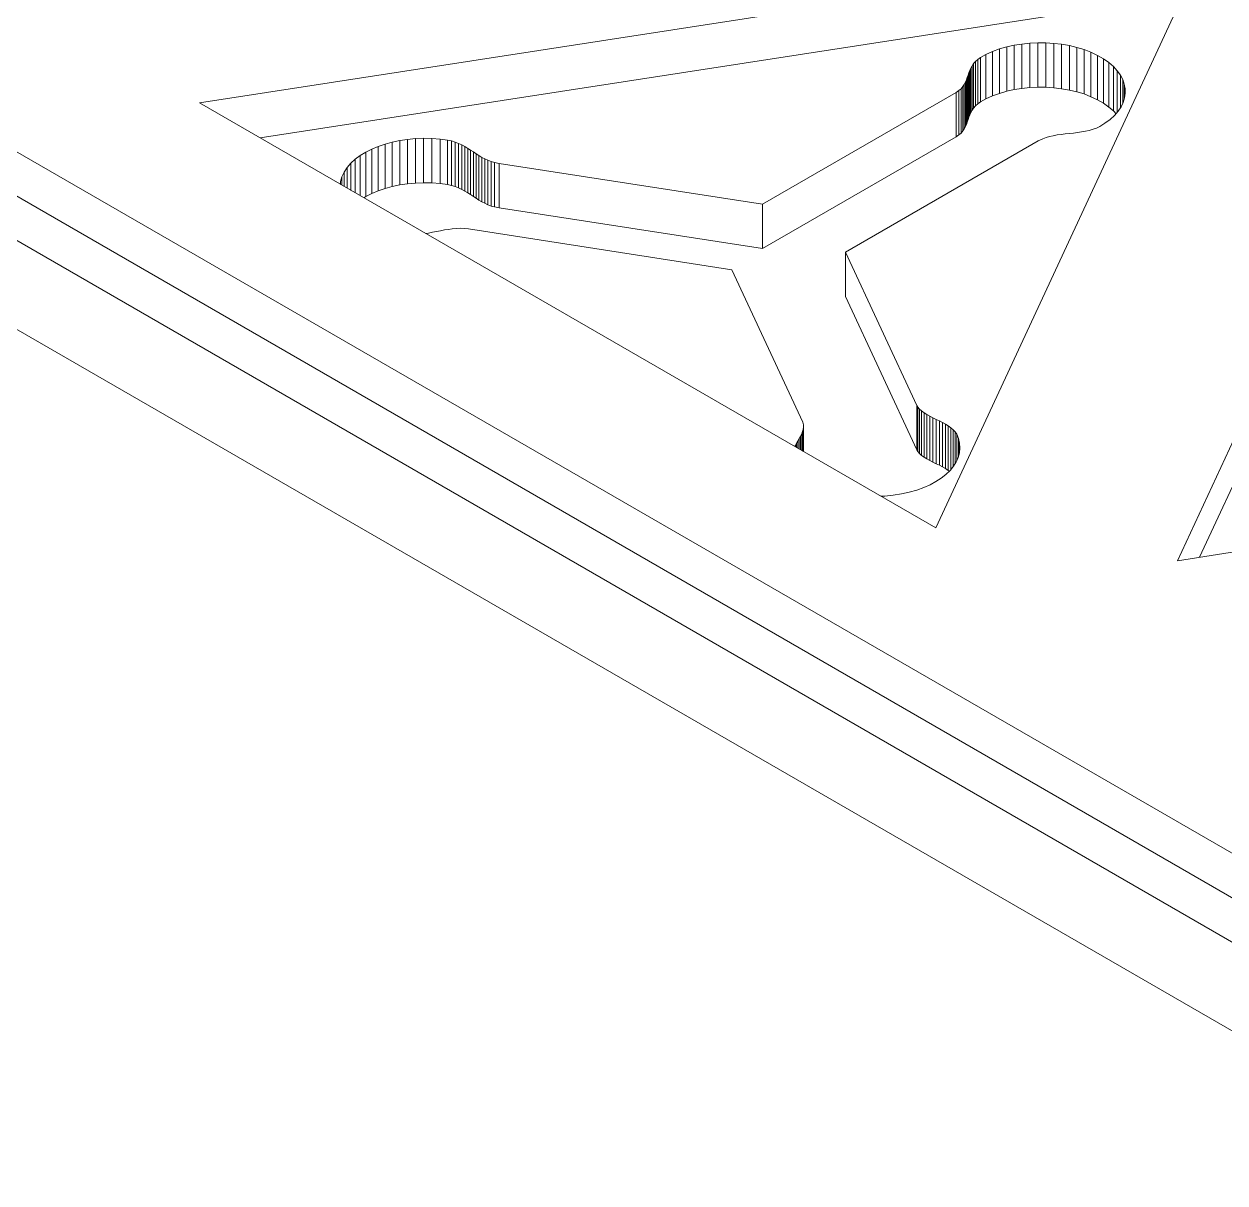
# Model space of a CAD drawing. Header units: inches. Extents: x 2.5 to 18.9, y 2.6 to 12.3.
# Drawn here: x 5.254 to 6.634, y 4.781 to 6.113 of the extents above; entities that cross this region are included whole.
import ezdxf

# ---------------------------------------------------------------- set-up
doc = ezdxf.new("R2010")
doc.units = ezdxf.units.IN
doc.header["$MEASUREMENT"] = 0

# ---------------------------------------------------------------- blocks, each defined once
blk = doc.blocks.new('A$C39963D99')
at = {"color": 0, "linetype": 'Continuous', "lineweight": 0, "extrusion": (3.33067e-16, 0.816497, 0.57735)}
for p, q in [((5.6569, -3.0619), (13.8593, -7.7975)), ((5.6569, -3.1129), (13.8593, -7.8486)), ((13.8593, -7.8486), (5.6569, -3.1129)), ((13.8593, -7.8996), (5.6569, -3.1639)), ((5.6569, -3.1639), (13.8593, -7.8996)), ((13.8593, -8.0017), (5.6569, -3.266)), ((8.5916, -4.5788), (9.7467, -4.4001)), ((9.7467, -4.4001), (9.4372, -5.067)), ((9.7148, -5.1047), (10.0242, -4.4378)), ((9.7212, -4.4551), (8.6613, -4.619)), ((10.0242, -4.4889), (9.7403, -5.1008)), ((9.5363, -4.5111), (9.5454, -4.5101)), ((9.5454, -4.5101), (9.5545, -4.5097)), ((9.5454, -4.5612), (9.5454, -4.5101)), ((9.5545, -4.5607), (9.5545, -4.5097)), ((9.5545, -4.5097), (9.5637, -4.5098)), ((9.5637, -4.5608), (9.5637, -4.5098)), ((9.5637, -4.5098), (9.5728, -4.5103)), ((9.5728, -4.5613), (9.5728, -4.5103)), ((9.5728, -4.5103), (9.5818, -4.5114)), ((9.4885, -4.5266), (9.4947, -4.5232)), ((9.4947, -4.5232), (9.5024, -4.5198)), ((9.4947, -4.5742), (9.4947, -4.5232)), ((9.5024, -4.5198), (9.5104, -4.5168)), ((9.5024, -4.5708), (9.5024, -4.5198)), ((9.5104, -4.5168), (9.5188, -4.5144)), ((9.5104, -4.5679), (9.5104, -4.5168)), ((9.5188, -4.5144), (9.5274, -4.5125)), ((9.5188, -4.5654), (9.5188, -4.5144)), ((9.5274, -4.5125), (9.5363, -4.5111)), ((9.5274, -4.5635), (9.5274, -4.5125)), ((9.5363, -4.5621), (9.5363, -4.5111)), ((9.5818, -4.5624), (9.5818, -4.5114)), ((9.5818, -4.5114), (9.5907, -4.5129)), ((9.5907, -4.564), (9.5907, -4.5129)), ((9.5907, -4.5129), (9.5993, -4.515)), ((9.5993, -4.566), (9.5993, -4.515)), ((9.5993, -4.515), (9.6076, -4.5175)), ((9.6076, -4.5685), (9.6076, -4.5175)), ((9.6076, -4.5175), (9.6155, -4.5206)), ((9.6155, -4.5716), (9.6155, -4.5206)), ((9.6155, -4.5206), (9.623, -4.5241)), ((9.623, -4.5751), (9.623, -4.5241)), ((9.623, -4.5241), (9.63, -4.5281)), ((9.4775, -4.5388), (9.4789, -4.5361)), ((9.4789, -4.5361), (9.4807, -4.5336)), ((9.4789, -4.5872), (9.4789, -4.5361)), ((9.4807, -4.5336), (9.4828, -4.5311)), ((9.4807, -4.5846), (9.4807, -4.5336)), ((9.4828, -4.5311), (9.4854, -4.5288)), ((9.4828, -4.5821), (9.4828, -4.5311)), ((9.4854, -4.5288), (9.4885, -4.5266)), ((9.4854, -4.5798), (9.4854, -4.5288)), ((9.4885, -4.5776), (9.4885, -4.5266)), ((9.63, -4.5791), (9.63, -4.5281)), ((9.63, -4.5281), (9.6361, -4.5324)), ((9.6361, -4.5835), (9.6361, -4.5324)), ((9.6361, -4.5324), (9.6414, -4.537)), ((9.6414, -4.588), (9.6414, -4.537)), ((9.6414, -4.537), (9.6458, -4.5418)), ((9.4725, -4.5523), (9.4734, -4.5496)), ((9.4734, -4.5496), (9.4744, -4.5469)), ((9.4734, -4.6007), (9.4734, -4.5496)), ((9.4744, -4.5469), (9.4753, -4.5442)), ((9.4744, -4.5979), (9.4744, -4.5469)), ((9.4753, -4.5442), (9.4763, -4.5415)), ((9.4753, -4.5952), (9.4753, -4.5442)), ((9.4763, -4.5415), (9.4775, -4.5388)), ((9.4763, -4.5925), (9.4763, -4.5415)), ((9.4775, -4.5898), (9.4775, -4.5388)), ((9.6458, -4.5894), (9.6458, -4.5418)), ((9.6458, -4.5418), (9.6493, -4.5468)), ((9.6493, -4.5844), (9.6493, -4.5468)), ((9.6493, -4.5468), (9.652, -4.5519)), ((9.4607, -4.5667), (9.4639, -4.5646)), ((9.4639, -4.5646), (9.4663, -4.5624)), ((9.4639, -4.6156), (9.4639, -4.5646)), ((9.4663, -4.5624), (9.4683, -4.56)), ((9.4663, -4.6134), (9.4663, -4.5624)), ((9.4683, -4.56), (9.47, -4.5575)), ((9.4683, -4.611), (9.4683, -4.56)), ((9.47, -4.5575), (9.4713, -4.555)), ((9.47, -4.6086), (9.47, -4.5575)), ((9.4713, -4.555), (9.4725, -4.5523)), ((9.4713, -4.606), (9.4713, -4.555)), ((9.4725, -4.6034), (9.4725, -4.5523)), ((9.5188, -4.5654), (9.5104, -4.5679)), ((9.5274, -4.5635), (9.5188, -4.5654)), ((9.5363, -4.5621), (9.5274, -4.5635)), ((9.5454, -4.5612), (9.5363, -4.5621)), ((9.5545, -4.5607), (9.5454, -4.5612)), ((9.5637, -4.5608), (9.5545, -4.5607)), ((9.5728, -4.5613), (9.5637, -4.5608)), ((9.5818, -4.5624), (9.5728, -4.5613)), ((9.5907, -4.564), (9.5818, -4.5624)), ((9.5993, -4.566), (9.5907, -4.564)), ((9.652, -4.5793), (9.652, -4.5519)), ((9.652, -4.5519), (9.6538, -4.5571)), ((9.6538, -4.574), (9.6538, -4.5571)), ((9.6538, -4.5571), (9.6548, -4.5624)), ((9.6548, -4.5684), (9.6548, -4.5624)), ((9.6548, -4.5624), (9.6549, -4.5677)), ((9.4372, -5.067), (8.5916, -4.5788)), ((9.2384, -4.6951), (9.4607, -4.5667)), ((9.4607, -4.6178), (9.4607, -4.5667)), ((9.4885, -4.5776), (9.4854, -4.5798)), ((9.4947, -4.5742), (9.4885, -4.5776)), ((9.5024, -4.5708), (9.4947, -4.5742)), ((9.5104, -4.5679), (9.5024, -4.5708)), ((9.6076, -4.5685), (9.5993, -4.566)), ((9.6155, -4.5716), (9.6076, -4.5685)), ((9.623, -4.5751), (9.6155, -4.5716)), ((9.63, -4.5791), (9.623, -4.5751)), ((9.6361, -4.5835), (9.63, -4.5791)), ((9.6526, -4.5782), (9.6501, -4.5833)), ((9.6542, -4.5729), (9.6526, -4.5782)), ((9.6549, -4.5677), (9.6542, -4.5729)), ((9.4763, -4.5925), (9.4753, -4.5952)), ((9.4775, -4.5898), (9.4763, -4.5925)), ((9.4789, -4.5872), (9.4775, -4.5898)), ((9.4807, -4.5846), (9.4789, -4.5872)), ((9.4828, -4.5821), (9.4807, -4.5846)), ((9.4854, -4.5798), (9.4828, -4.5821)), ((9.6414, -4.588), (9.6361, -4.5835)), ((9.6425, -4.5932), (9.6375, -4.5978)), ((9.6443, -4.5912), (9.6414, -4.588)), ((9.6467, -4.5883), (9.6425, -4.5932)), ((9.6501, -4.5833), (9.6467, -4.5883)), ((9.4713, -4.606), (9.47, -4.6086)), ((9.4725, -4.6034), (9.4713, -4.606)), ((9.4734, -4.6007), (9.4725, -4.6034)), ((9.4744, -4.5979), (9.4734, -4.6007)), ((9.4753, -4.5952), (9.4744, -4.5979)), ((9.6257, -4.6058), (9.6219, -4.6076)), ((9.6316, -4.6022), (9.6257, -4.6058)), ((9.6375, -4.5978), (9.6316, -4.6022)), ((8.8216, -4.6219), (8.8305, -4.6206)), ((8.8305, -4.6206), (8.8397, -4.6197)), ((8.8305, -4.6716), (8.8305, -4.6206)), ((8.8397, -4.6197), (8.8491, -4.6194)), ((8.8397, -4.6708), (8.8397, -4.6197)), ((8.8491, -4.6704), (8.8491, -4.6194)), ((8.8491, -4.6194), (8.8585, -4.6196)), ((8.8585, -4.6707), (8.8585, -4.6196)), ((8.8585, -4.6196), (8.8681, -4.6204)), ((8.8681, -4.6714), (8.8681, -4.6204)), ((8.8681, -4.6204), (8.8765, -4.6215)), ((9.4607, -4.6178), (9.2384, -4.7462)), ((9.4639, -4.6156), (9.4607, -4.6178)), ((9.4663, -4.6134), (9.4639, -4.6156)), ((9.4683, -4.611), (9.4663, -4.6134)), ((9.47, -4.6086), (9.4683, -4.611)), ((9.5602, -4.62), (9.555, -4.6225)), ((9.5639, -4.6185), (9.5602, -4.62)), ((9.568, -4.6174), (9.5639, -4.6185)), ((9.5722, -4.6164), (9.568, -4.6174)), ((9.5766, -4.6156), (9.5722, -4.6164)), ((9.5812, -4.615), (9.5766, -4.6156)), ((9.5858, -4.6144), (9.5812, -4.615)), ((9.5905, -4.6139), (9.5858, -4.6144)), ((9.5953, -4.6134), (9.5905, -4.6139)), ((9.6, -4.6128), (9.5953, -4.6134)), ((9.6046, -4.6121), (9.6, -4.6128)), ((9.6092, -4.6113), (9.6046, -4.6121)), ((9.6136, -4.6103), (9.6092, -4.6113)), ((9.6179, -4.6091), (9.6136, -4.6103)), ((9.6219, -4.6076), (9.6179, -4.6091)), ((8.7825, -4.6353), (8.7894, -4.6318)), ((8.7894, -4.6318), (8.7968, -4.6287)), ((8.7894, -4.6828), (8.7894, -4.6318)), ((8.7968, -4.6287), (8.8047, -4.626)), ((8.7968, -4.6797), (8.7968, -4.6287)), ((8.8047, -4.626), (8.813, -4.6237)), ((8.8047, -4.677), (8.8047, -4.626)), ((8.813, -4.6237), (8.8216, -4.6219)), ((8.813, -4.6747), (8.813, -4.6237)), ((8.8216, -4.6729), (8.8216, -4.6219)), ((8.8765, -4.6726), (8.8765, -4.6215)), ((8.8765, -4.6215), (8.881, -4.6225)), ((8.881, -4.6736), (8.881, -4.6225)), ((8.881, -4.6225), (8.8853, -4.6238)), ((8.8853, -4.6748), (8.8853, -4.6238)), ((8.8853, -4.6238), (8.8892, -4.6253)), ((8.8892, -4.6764), (8.8892, -4.6253)), ((8.8892, -4.6253), (8.8929, -4.6271)), ((8.8929, -4.6781), (8.8929, -4.6271)), ((8.8929, -4.6271), (8.8964, -4.6289)), ((8.8964, -4.68), (8.8964, -4.6289)), ((8.8964, -4.6289), (8.8998, -4.631)), ((8.8998, -4.682), (8.8998, -4.631)), ((8.8998, -4.631), (8.903, -4.633)), ((8.903, -4.6841), (8.903, -4.633)), ((8.903, -4.633), (8.9062, -4.6351)), ((9.555, -4.6225), (9.3337, -4.7503)), ((8.7613, -4.653), (8.7655, -4.6481)), ((8.7655, -4.6481), (8.7705, -4.6435)), ((8.7655, -4.6792), (8.7655, -4.6481)), ((8.7705, -4.6435), (8.7761, -4.6392)), ((8.7705, -4.6821), (8.7705, -4.6435)), ((8.7761, -4.6392), (8.7825, -4.6353)), ((8.7761, -4.6853), (8.7761, -4.6392)), ((8.7825, -4.6863), (8.7825, -4.6353)), ((8.9062, -4.6862), (8.9062, -4.6351)), ((8.9062, -4.6351), (8.9093, -4.6372)), ((8.9093, -4.6883), (8.9093, -4.6372)), ((8.9093, -4.6372), (8.9125, -4.6393)), ((8.9125, -4.6903), (8.9125, -4.6393)), ((8.9125, -4.6393), (8.9158, -4.6413)), ((8.9158, -4.6923), (8.9158, -4.6413)), ((8.9158, -4.6413), (8.9192, -4.6431)), ((8.9192, -4.6941), (8.9192, -4.6431)), ((8.9192, -4.6431), (8.9227, -4.6447)), ((8.9227, -4.6957), (8.9227, -4.6447)), ((8.9227, -4.6447), (8.9265, -4.6461)), ((8.9265, -4.6972), (8.9265, -4.6461)), ((8.9265, -4.6461), (8.9305, -4.6473)), ((8.9305, -4.6983), (8.9305, -4.6473)), ((8.9305, -4.6473), (8.936, -4.6484)), ((8.936, -4.6994), (8.936, -4.6484)), ((8.936, -4.6484), (9.2384, -4.6951)), ((8.7553, -4.6637), (8.7578, -4.6582)), ((8.7578, -4.6582), (8.7613, -4.653)), ((8.7578, -4.6748), (8.7578, -4.6582)), ((8.7613, -4.6767), (8.7613, -4.653)), ((8.7534, -4.6722), (8.7537, -4.6692)), ((8.7537, -4.6692), (8.7553, -4.6637)), ((8.7537, -4.6724), (8.7537, -4.6692)), ((8.7553, -4.6733), (8.7553, -4.6637)), ((8.813, -4.6747), (8.8047, -4.677)), ((8.8216, -4.6729), (8.813, -4.6747)), ((8.8305, -4.6716), (8.8216, -4.6729)), ((8.8397, -4.6708), (8.8305, -4.6716)), ((8.8491, -4.6704), (8.8397, -4.6708)), ((8.8585, -4.6707), (8.8491, -4.6704)), ((8.8681, -4.6714), (8.8585, -4.6707)), ((8.8765, -4.6726), (8.8681, -4.6714)), ((8.881, -4.6736), (8.8765, -4.6726)), ((8.8853, -4.6748), (8.881, -4.6736)), ((8.8892, -4.6764), (8.8853, -4.6748)), ((8.7825, -4.6863), (8.7803, -4.6877)), ((8.7894, -4.6828), (8.7825, -4.6863)), ((8.7968, -4.6797), (8.7894, -4.6828)), ((8.8047, -4.677), (8.7968, -4.6797)), ((8.8929, -4.6781), (8.8892, -4.6764)), ((8.8964, -4.68), (8.8929, -4.6781)), ((8.8998, -4.682), (8.8964, -4.68)), ((8.903, -4.6841), (8.8998, -4.682)), ((8.9062, -4.6862), (8.903, -4.6841)), ((8.9093, -4.6883), (8.9062, -4.6862)), ((8.9125, -4.6903), (8.9093, -4.6883)), ((8.9158, -4.6923), (8.9125, -4.6903)), ((8.9192, -4.6941), (8.9158, -4.6923)), ((8.9227, -4.6957), (8.9192, -4.6941)), ((8.9265, -4.6972), (8.9227, -4.6957)), ((8.9305, -4.6983), (8.9265, -4.6972)), ((8.936, -4.6994), (8.9305, -4.6983)), ((9.2384, -4.7462), (8.936, -4.6994)), ((9.2384, -4.7462), (9.2384, -4.6951)), ((8.8546, -4.7283), (8.8515, -4.7288)), ((8.8592, -4.7274), (8.8546, -4.7283)), ((8.8638, -4.7265), (8.8592, -4.7274)), ((8.8684, -4.7256), (8.8638, -4.7265)), ((8.8729, -4.7247), (8.8684, -4.7256)), ((8.8775, -4.724), (8.8729, -4.7247)), ((8.882, -4.7234), (8.8775, -4.724)), ((8.8865, -4.723), (8.882, -4.7234)), ((8.891, -4.7228), (8.8865, -4.723)), ((8.8955, -4.723), (8.891, -4.7228)), ((8.9005, -4.7235), (8.8955, -4.723)), ((9.2032, -4.7704), (8.9005, -4.7235)), ((9.3337, -4.8013), (9.3337, -4.7503)), ((9.3337, -4.7503), (9.4154, -4.9264)), ((9.2846, -4.9457), (9.2032, -4.7704)), ((9.4154, -4.9775), (9.3337, -4.8013)), ((9.4154, -4.9775), (9.4154, -4.9264)), ((9.4154, -4.9264), (9.4165, -4.9282)), ((9.4165, -4.9792), (9.4165, -4.9282)), ((9.4165, -4.9282), (9.4185, -4.9305)), ((9.4185, -4.9816), (9.4185, -4.9305)), ((9.4185, -4.9305), (9.421, -4.9327)), ((9.421, -4.9837), (9.421, -4.9327)), ((9.421, -4.9327), (9.4239, -4.9348)), ((9.4239, -4.9858), (9.4239, -4.9348)), ((9.4239, -4.9348), (9.427, -4.9367)), ((9.427, -4.9878), (9.427, -4.9367)), ((9.427, -4.9367), (9.4304, -4.9386)), ((10.8699, -4.926), (9.7148, -5.1047)), ((9.2853, -4.9486), (9.2846, -4.9457)), ((9.2851, -4.9538), (9.2855, -4.9512)), ((9.2855, -4.9512), (9.2853, -4.9486)), ((9.2855, -4.9794), (9.2855, -4.9512)), ((9.4304, -4.9896), (9.4304, -4.9386)), ((9.4304, -4.9386), (9.434, -4.9405)), ((9.434, -4.9915), (9.434, -4.9405)), ((9.434, -4.9405), (9.4377, -4.9423)), ((9.4377, -4.9933), (9.4377, -4.9423)), ((9.4377, -4.9423), (9.4414, -4.9441)), ((9.4414, -4.9951), (9.4414, -4.9441)), ((9.4414, -4.9441), (9.445, -4.946)), ((9.445, -4.997), (9.445, -4.946)), ((9.445, -4.946), (9.4485, -4.9479)), ((9.4485, -4.9989), (9.4485, -4.9479)), ((9.4485, -4.9479), (9.4517, -4.9499)), ((9.4517, -5.001), (9.4517, -4.9499)), ((9.4517, -4.9499), (9.4547, -4.9521)), ((9.279, -4.9669), (9.2805, -4.9643)), ((9.2805, -4.9643), (9.282, -4.9617)), ((9.2805, -4.9765), (9.2805, -4.9643)), ((9.282, -4.9617), (9.2833, -4.959)), ((9.282, -4.9774), (9.282, -4.9617)), ((9.2833, -4.959), (9.2843, -4.9564)), ((9.2833, -4.9781), (9.2833, -4.959)), ((9.2843, -4.9564), (9.2851, -4.9538)), ((9.2843, -4.9787), (9.2843, -4.9564)), ((9.2851, -4.9792), (9.2851, -4.9538)), ((9.4547, -4.9996), (9.4547, -4.9521)), ((9.4547, -4.9521), (9.4574, -4.9544)), ((9.4574, -4.9964), (9.4574, -4.9544)), ((9.4574, -4.9544), (9.4596, -4.9568)), ((9.4596, -4.9929), (9.4596, -4.9568)), ((9.4596, -4.9568), (9.4613, -4.9595)), ((9.4613, -4.9898), (9.4613, -4.9595)), ((9.4613, -4.9595), (9.4633, -4.9643)), ((9.4633, -4.9849), (9.4633, -4.9643)), ((9.4633, -4.9643), (9.4646, -4.9698)), ((9.2754, -4.9736), (9.2761, -4.9722)), ((9.2761, -4.9722), (9.2775, -4.9695)), ((9.2761, -4.9739), (9.2761, -4.9722)), ((9.2775, -4.9695), (9.279, -4.9669)), ((9.2775, -4.9748), (9.2775, -4.9695)), ((9.279, -4.9756), (9.279, -4.9669)), ((9.4165, -4.9792), (9.4154, -4.9775)), ((9.4185, -4.9816), (9.4165, -4.9792)), ((9.465, -4.9753), (9.4645, -4.9807)), ((9.4646, -4.9789), (9.4646, -4.9698)), ((9.4646, -4.9698), (9.465, -4.9753)), ((9.421, -4.9837), (9.4185, -4.9816)), ((9.4239, -4.9858), (9.421, -4.9837)), ((9.427, -4.9878), (9.4239, -4.9858)), ((9.4304, -4.9896), (9.427, -4.9878)), ((9.434, -4.9915), (9.4304, -4.9896)), ((9.4377, -4.9933), (9.434, -4.9915)), ((9.4607, -4.9912), (9.4576, -4.9962)), ((9.463, -4.986), (9.4607, -4.9912)), ((9.4645, -4.9807), (9.463, -4.986)), ((9.4414, -4.9951), (9.4377, -4.9933)), ((9.445, -4.997), (9.4414, -4.9951)), ((9.449, -5.0055), (9.4436, -5.0098)), ((9.4485, -4.9989), (9.445, -4.997)), ((9.4517, -5.001), (9.4485, -4.9989)), ((9.4537, -5.0009), (9.449, -5.0055)), ((9.4528, -5.0018), (9.4517, -5.001)), ((9.4576, -4.9962), (9.4537, -5.0009)), ((9.4234, -5.0207), (9.4154, -5.0236)), ((9.4307, -5.0174), (9.4234, -5.0207)), ((9.4375, -5.0138), (9.4307, -5.0174)), ((9.4436, -5.0098), (9.4375, -5.0138)), ((9.3787, -5.0304), (9.3741, -5.0305)), ((9.3883, -5.0295), (9.3787, -5.0304)), ((9.3978, -5.028), (9.3883, -5.0295)), ((9.4069, -5.026), (9.3978, -5.028)), ((9.4154, -5.0236), (9.4069, -5.026))]:
    blk.add_line(p, q, dxfattribs=at)

msp = doc.modelspace()

# ---------------------------------------------------------------- block references
msp.add_blockref('A$C39963D99', (-3.1356, 10.6011))

doc.saveas('drawing.dxf')
